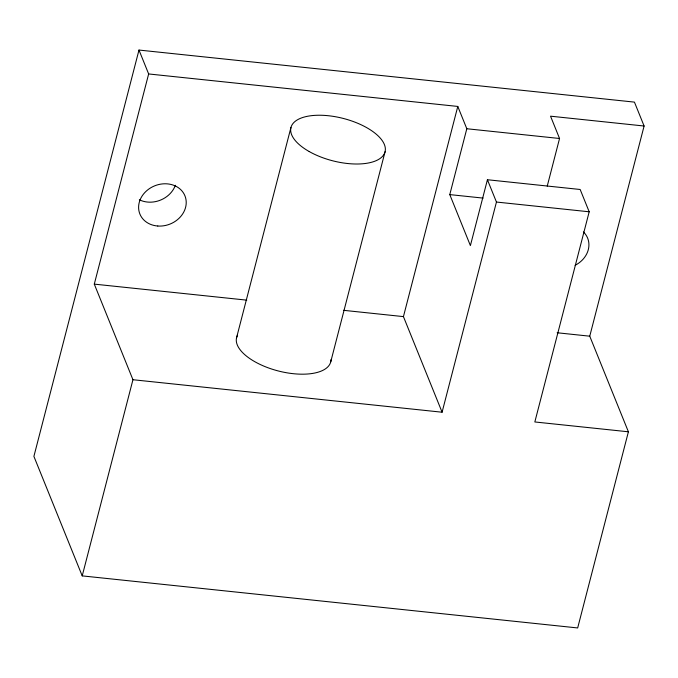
<?xml version="1.0" encoding="UTF-8"?>
<svg xmlns="http://www.w3.org/2000/svg" width="678" height="678" viewBox="0 0 678 678"><rect width="100%" height="100%" fill="white"/><g stroke="black" fill="none" stroke-linecap="round" stroke-linejoin="round"><path stroke-width="1.02" d="M138.982 50.053L33.9 456.379L82.216 575.885L577.673 627.947L628.404 431.793L589.75 336.186L644.1 126.015L634.439 102.115L138.982 50.053L148.651 73.953L94.293 284.124L132.947 379.722L82.216 575.885M236.58 337.686L290.938 127.515M330.72 361.891L385.07 151.728M132.947 379.722L442.09 412.216L403.435 316.609L457.786 106.438L148.651 73.953M628.404 431.793L534.832 421.962L589.19 211.79L580.165 189.484L487.423 179.738L470.396 245.589L449.777 194.603L466.811 128.744L457.786 106.438M442.09 412.216L496.449 202.044L487.423 179.738M547.239 186.111L559.553 138.49L550.536 116.184L644.1 126.015M466.811 128.744L559.553 138.49M449.777 194.603L483.126 198.103M496.449 202.044L589.19 211.79M94.293 284.124L246.758 300.142M343.5 310.312L403.435 316.609M557.155 332.762L589.75 336.186M331.017 359.611A48.596 21.84 14.5 0 1 277.912 370.866A48.596 21.84 14.5 0 1 237.58 335.195M175.365 185.28A24.298 20.603 -22 0 1 139.363 199.773M583.411 231.927A24.298 20.603 -22 0 1 575.105 265.31M309.202 151.541A48.596 21.84 14.5 0 0 384.968 152.092A48.596 21.84 14.5 0 0 319.838 115.235A48.596 21.84 14.5 0 0 309.202 151.541M157.788 226.02A24.298 20.603 -22 0 0 184.95 195.857A24.298 20.603 -22 0 0 144.49 192.908A24.298 20.603 -22 0 0 157.788 226.02"/></g></svg>
